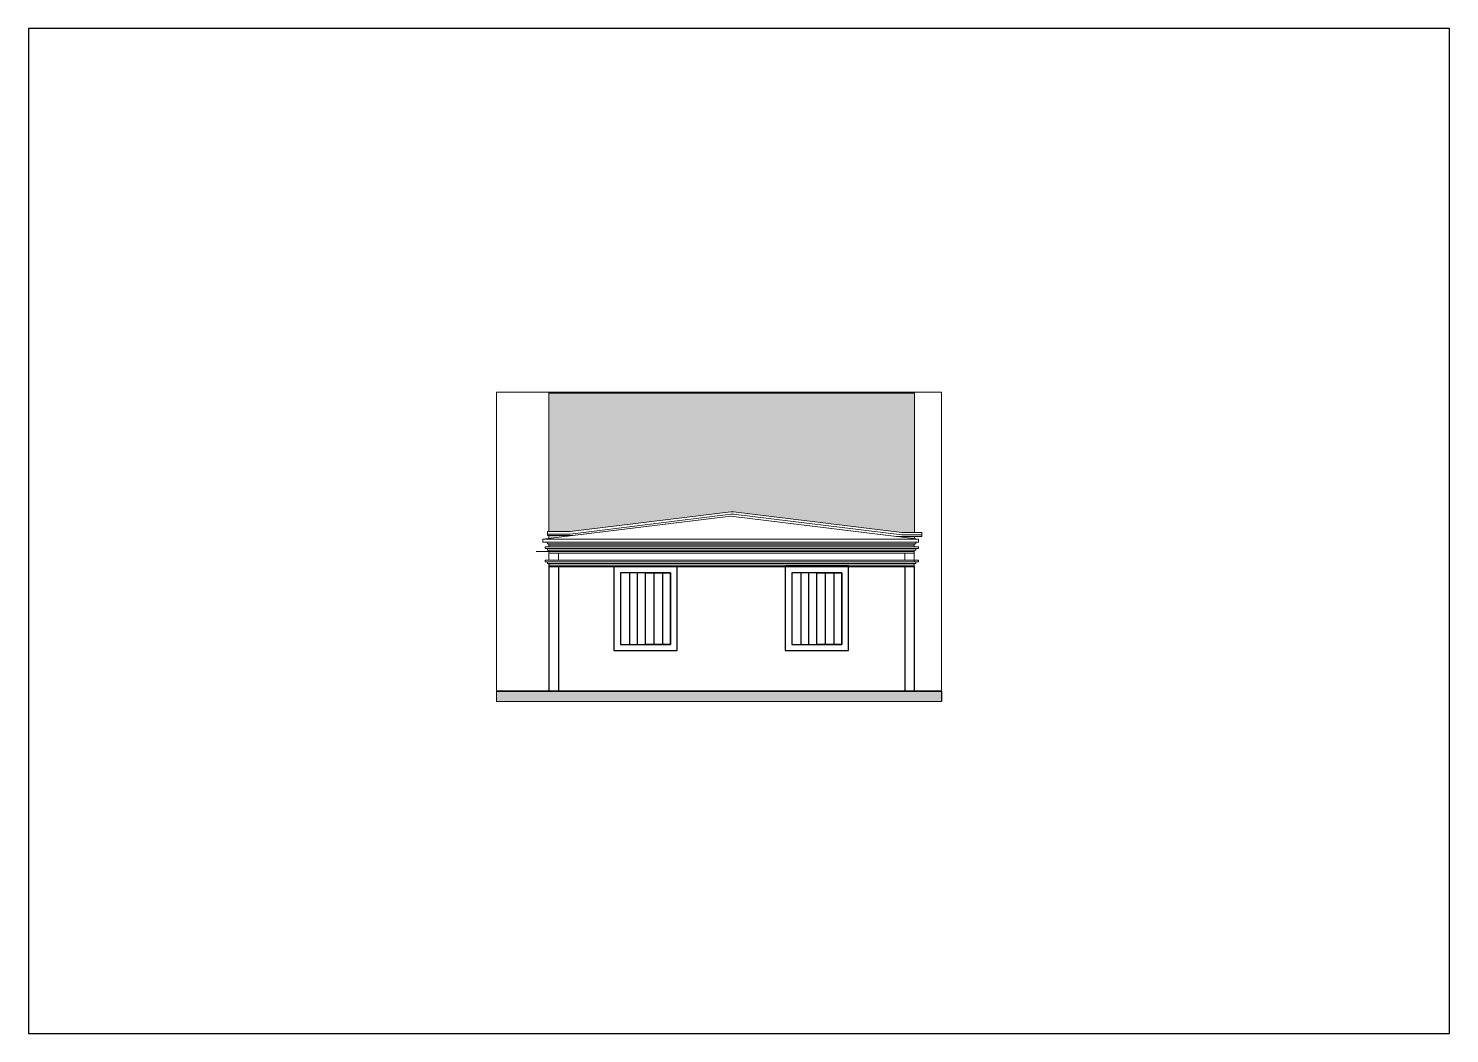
# Paper-space layout 'Layout1' of a CAD drawing. Header units: millimetres. Extents: x 21 to 318, y 103 to 313.
# The model-space entities are those that its viewports show. They can reach past a viewport. Long polylines and large blocks are cut down to what shows.
import ezdxf

# ---------------------------------------------------------------- set-up
doc = ezdxf.new("R2010")
doc.units = ezdxf.units.MM
for name, color, linetype, lineweight in [('A-ALV-___-___-EXI', 250, 'Continuous', 25), ('A-BAS-___-___-EXI', 250, 'Continuous', 25), ('A-COB-___-___-EXI', 250, 'Continuous', 13), ('A-JAN-___-___-EXI', 250, 'Continuous', 25)]:
    doc.layers.add(name, color=color, linetype=linetype, lineweight=lineweight)

# ---------------------------------------------------------------- blocks, each defined once
blk = doc.blocks.new('A4 HORIZONTAL - A4-22870189-Não nomeada')
at = {"layer": 'A-ALV-___-___-EXI'}
for p, q in [((317.79, 313), (20.79, 313)), ((20.79, 313), (20.79, 103)), ((317.79, 103), (317.79, 313)), ((20.79, 103), (317.79, 103))]:
    blk.add_line(p, q, dxfattribs=at)

msp = doc.modelspace()

# ---------------------------------------------------------------- hatches: boundary and pattern name
at = {"layer": 'A-BAS-___-___-EXI', "true_color": 0xcb9898}
msp.add_hatch(color=253, dxfattribs=at).paths.add_polyline_path([(17308, -940), (17308, -718), (8008, -718), (8008, -940)])
at = {"layer": 'A-COB-___-___-EXI'}
h = msp.add_hatch(dxfattribs=at)
h.set_pattern_fill('FP_1', color=256, style=0, pattern_type=2)
h.set_pattern_definition([(286.192, (218.694, -2716.8), (262.1937, -749.86877), [9.564, -946.856]), (0, (204.03, -2725.98), (0, 153.08), [17.335, -249.364]), (276.16, (212.026, -2639.493), (266.6718536, -2448.94863864), [86.993, -17311.539]), (0, (0, -2714.5), (0, 153.08), [46.672, -220.027]), (0, (0, -2725.98), (0, 153.08), [45.339, -221.361]), (297.595, (196.024, -2710.675), (259.66285, -445.769235), [17.273, -1710.015]), (318.24, (184.023, -2699.96), (523.3451855, -450.258182), [16.089, -3201.745]), (332.249, (168.021, -2691.54), (2922.071086, -1524.6848595), [18.082, -3598.272]), (348.548, (145.351, -2686.948), (793.7571624, -151.7950736), [23.13, -4602.868]), (355.312, (133.35, -2676.232), (259.5939, 0.580392), [18.732, -1854.434]), (348.06, (152.019, -2677.763), (2927.8561755, -611.0748854), [25.897, -5153.463]), (335.336, (177.355, -2683.12), (1037.980436, -446.011645), [22.011, -1445.354]), (320.142, (197.358, -2692.306), (2391.3524396, -1982.5875866), [19.109, -3802.624]), (83.84, (45.339, -2725.983), (1600.2825141, 14849.12631622), [86.993, -17311.539]), (83.149, (54.673, -2792.573), (266.857325, 2297.6611236), [67.069, -4404.191]), (276.851, (204.025, -2725.983), (266.509344, -2141.6728336), [67.069, -4404.191]), (0, (122.68, -2686.95), (0, 153.08), [22.669, -244.03]), (13.586, (97.345, -2693.071), (1873.2646864, 460.7623684), [26.066, -5187.116]), (27.32, (84.01, -2699.96), (280.738669, 160.331593), [15.009, -2986.825]), (38.784, (70.675, -2710.675), (553.9618, 475.758636), [17.107, -1693.586]), (62.405, (62.674, -2725.983), (540.449247, 1085.029402), [17.273, -1710.015]), (0, (45.34, -2725.98), (0, 153.08), [17.335, -249.364]), (73.808, (45.34, -2725.983), (4.51073, 168.61257), [9.564, -946.856]), (61.434, (48.006, -2716.798), (1071.462768, 1998.596168), [13.944, -2774.826]), (39.858, (54.673, -2704.552), (542.344156, 466.7117845), [19.109, -3802.624]), (24.664, (69.342, -2692.306), (295.517665, 166.314133), [22.011, -1445.354]), (11.94, (89.344, -2683.121), (2139.4462995, 460.4685234), [25.897, -5153.463]), (4.688, (114.68, -2677.763), (1607.304476, 153.67374), [18.732, -1854.434]), (298.566, (212.026, -2704.552), (262.045525, -450.688166), [13.944, -2774.826]), (0, (220.03, -2714.5), (0, 153.08), [46.672, -220.027]), (0, (221.36, -2725.98), (0, 153.08), [45.339, -221.361])])
h.paths.add_polyline_path([(16746, 2464), (16746, 2510), (16368, 2510), (16478, 2497)])
h.paths.add_polyline_path([(9106, 2469), (9598, 2530), (9106, 2530)])
h.paths.add_polyline_path([(16746, 2596), (16746, 5503), (9106, 5503), (9106, 2616), (9549, 2616), (12904, 3027), (12964, 3027), (16478, 2596)])

# ---------------------------------------------------------------- linework, layer by layer
at = {"layer": 'A-ALV-___-___-EXI'}
for p, q in [((9306, 1882), (9306, -718)), ((16541, 1882), (16541, -718))]:
    msp.add_line(p, q, dxfattribs=at)
for points in [[(9126, 1915), (9106, 1915), (9106, 1882), (9106, -718)], [(9106, 1882), (16741, 1882), (16741, -718)]]:
    msp.add_lwpolyline(points, dxfattribs=at)
at = {"layer": 'A-BAS-___-___-EXI'}
msp.add_line((17308, -718), (8008, -718), dxfattribs=at)
msp.add_lwpolyline([(8008, -718), (17308, -718), (17308, -940), (8008, -940)], close=True, dxfattribs=at)
at = {"layer": 'A-COB-___-___-EXI'}
for p, q in [((16746, 5503), (9106, 5503)), ((9106, 2530), (9106, 2469)), ((16746, 2464), (16746, 2510)), ((16711, 2195), (8836, 2195)), ((9306, 2162), (9306, 2014)), ((16541, 2162), (16541, 2014)), ((16741, 2360), (16741, 2327)), ((16741, 1948), (16741, 1915))]:
    msp.add_line(p, q, dxfattribs=at)
for points in [[(9106, 2616), (9106, 5527), (16746, 5527), (16746, 2596)], [(16898, 2543), (16478, 2543), (12964, 2975), (12904, 2975), (9549, 2563), (9075, 2563)], [(16368, 2510), (12904, 2936), (9598, 2530)], [(9126, 2453), (8975, 2453), (8975, 2393), (9126, 2393)], [(9106, 2453), (16832, 2453), (16832, 2393), (8975, 2393)], [(16776, 2393), (16776, 2360), (9075, 2360), (9075, 2393)], [(9025, 2261), (16832, 2261), (16832, 2294), (9106, 2294), (9106, 2327), (9126, 2327)], [(9126, 2294), (9025, 2294), (9025, 2261), (9126, 2261)], [(9126, 2195), (9106, 2195), (9106, 2014), (9025, 2014), (9025, 1981), (9126, 1981)], [(16776, 2261), (16776, 2228), (9075, 2228), (9075, 2261)], [(9126, 2360), (9106, 2360), (9106, 2327), (16741, 2327), (16741, 2294)], [(9106, 2195), (9106, 2228), (9126, 2228)], [(16741, 2228), (16741, 2195), (16741, 1981)], [(9075, 2014), (16832, 2014), (16832, 1981), (9025, 1981)], [(16776, 1981), (16776, 1948), (9075, 1948), (9075, 1981)], [(9126, 1948), (9106, 1948), (9106, 1915), (16741, 1915), (16741, 1882)]]:
    msp.add_lwpolyline(points, dxfattribs=at)
for points in [[(12904, 3027), (12964, 3027), (12904, 3027), (9549, 2616), (9075, 2616), (9075, 2530), (9598, 2530), (9075, 2530), (9075, 2616), (9549, 2616)], [(16898, 2596), (16898, 2510), (16368, 2510), (16898, 2510), (16898, 2596), (16478, 2596), (12964, 3027), (16478, 2596)], [(12904, 2936), (8975, 2453), (16832, 2453)], [(16741, 2195), (16741, 2162), (9106, 2162), (9106, 2195)]]:
    msp.add_lwpolyline(points, close=True, dxfattribs=at)
at = {"layer": 'A-JAN-___-___-EXI'}
msp.add_lwpolyline([(10464, 1882), (10464, 131), (11783, 131), (11783, 1882)], dxfattribs=at)
for points in [[(14044, 1882), (14044, 131), (15363, 131), (15363, 1882)], [(10604, 1752), (10604, 252), (10959, 252), (10959, 1752)], [(10604, 1752), (10604, 252), (11644, 252), (11644, 1752)], [(11124, 252), (11124, 1752), (10789, 1752), (10789, 252)], [(11124, 252), (11124, 1752), (11476, 1752), (11476, 252)], [(11644, 1752), (11644, 252), (11124, 252), (11124, 1752)], [(11476, 1752), (11476, 252), (11305, 252), (11305, 1752)], [(14184, 1752), (14184, 252), (14539, 252), (14539, 1752)], [(14184, 1752), (14184, 252), (15224, 252), (15224, 1752)], [(14704, 252), (14704, 1752), (14369, 1752), (14369, 252)], [(14704, 252), (14704, 1752), (15056, 1752), (15056, 252)], [(15224, 1752), (15224, 252), (14704, 252), (14704, 1752)], [(15056, 1752), (15056, 252), (14885, 252), (14885, 1752)]]:
    msp.add_lwpolyline(points, close=True, dxfattribs=at)

psp = doc.layouts.get("Layout1")

# ---------------------------------------------------------------- block references
at = {"layer": 'A-BAS-___-___-EXI'}
psp.add_blockref('A4 HORIZONTAL - A4-22870189-Não nomeada', (0, 0), dxfattribs=at)

# ---------------------------------------------------------------- viewports
at = {"layer": 'A-COB-___-___-EXI'}
psp.add_viewport(center=(165.1, 204.68), size=(93, 64.6718), view_center_point=(12658.32, 2293.88), view_height=6467.1809, dxfattribs=at)

doc.saveas('drawing.dxf')
